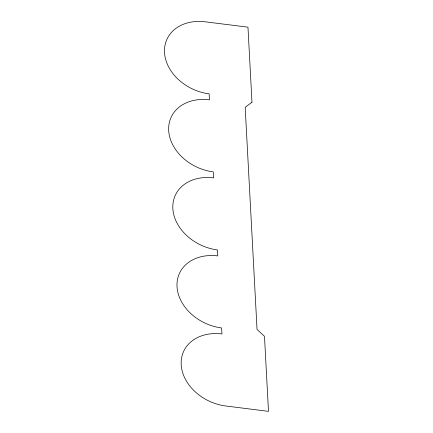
<?xml version="1.0" encoding="UTF-8"?>
<svg xmlns="http://www.w3.org/2000/svg" width="433" height="433" viewBox="0 0 433 433"><rect width="100%" height="100%" fill="white"/><g stroke="black" fill="none" stroke-linecap="round" stroke-linejoin="round"><path stroke-width="0.65" d="M251.979 102.204L245.181 107.314L257.045 329.421L264.482 336.317L268.487 411.35L225.799 405.992A44.334 34.451 25 0 1 181.183 364.613A44.334 34.451 25 0 1 221.95 333.957L221.631 327.954A44.334 34.451 25 0 1 177.016 286.576A44.334 34.451 25 0 1 217.783 255.919L217.463 249.917A44.334 34.451 25 0 1 172.848 208.538A44.334 34.451 25 0 1 213.615 177.882L213.296 171.879A44.334 34.451 25 0 1 168.681 130.501A44.334 34.451 25 0 1 209.448 99.844L209.128 93.842A44.334 34.451 25 0 1 164.513 52.469A44.334 34.451 25 0 1 205.28 21.812L247.968 27.171L251.979 102.204"/></g></svg>
